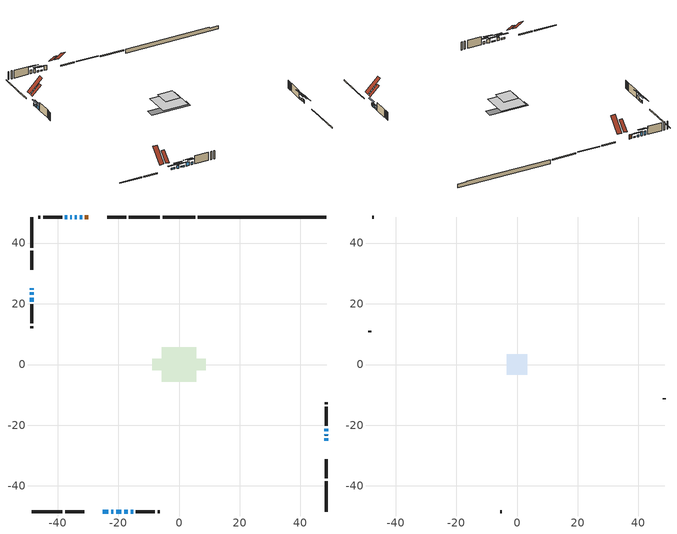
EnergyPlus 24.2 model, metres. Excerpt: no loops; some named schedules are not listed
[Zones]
conditioned space
 floor adiabatic (Floor2 construction): -1.68,-1.68 -1.68,1.68 1.68,1.68 1.68,-1.68 z0.31
 floor adiabatic (AdiabaticFloorConstruction): -5.7,-5.7 -5.7,5.7 5.7,5.7 5.7,-5.7 z1.53
 floor foundation (Slab1 construction): -8.77,-1.83 -8.77,1.83 8.77,1.83 8.77,-1.83 z-1.52
 floor foundation (Slab2 construction): -1.68,-1.68 -1.68,1.68 1.68,1.68 1.68,-1.68 z-0.15
 wall outside (RimJoist1 construction): -6.32,48.57 -16.49,48.57 / -48.57,-48.57 -38.4,-48.57 / -48.57,48.57 -48.57,38.4 / 48.57,-48.57 48.57,-38.4 z0.31:0.61
 wall outside (RimJoist2 construction): -17.42,48.57 -23.62,48.57 / -37.47,-48.57 -31.27,-48.57 / -48.57,37.47 -48.57,31.27 / 48.57,-37.47 48.57,-31.27 z0.31:0.61
 wall outside (AdiabaticWallConstruction 1): -29.84,48.57 -30.97,48.57 z0.31:2.34
 wall outside (AdiabaticWallConstruction): -48.57,25.05 -48.57,24.67 / 48.57,-23.38 48.57,-22.92 z0.31:1.53; -25.05,-48.57 -23.29,-48.57 z0.31:1.05; 48.57,-25.05 48.57,-24.31 / -22.37,-48.57 -21.63,-48.57 z0.31:1.66; -48.57,23.75 -48.57,22.91 / -15.9,-48.57 -15.11,-48.57 z0.31:1.45; -31.89,48.57 -32.74,48.57 / -20.7,-48.57 -19.02,-48.57 z0.31:0.82; 48.57,-22 48.57,-21.15 / -33.66,48.57 -34.38,48.57 z0.31:1.02; -48.57,21.98 -48.57,20.71 / -18.1,-48.57 -16.82,-48.57 z0.31:2.01; -35.3,48.57 -35.81,48.57 / -36.74,48.57 -37.56,48.57 z0.31:2.06
 wall outside (Wall1 construction): -38.48,48.57 -44.73,48.57 / -14.18,-48.57 -7.94,-48.57 / -48.57,19.78 -48.57,13.54 / 48.57,-20.23 48.57,-13.98 z0.31:3.97
 wall outside (Wall2 construction): -45.66,48.57 -46.28,48.57 / -7.01,-48.57 -6.38,-48.57 / -48.57,12.61 -48.57,11.98 / 48.57,-13.05 48.57,-12.43 z0.31:3.97
 wall foundation (FoundationWall1 construction): 6.21,48.57,-1.52 6.21,48.57,0.31 44.34,48.57,0.31 44.34,48.57,0.01 48.57,48.57,0.01 48.57,48.57,-1.52
 wall foundation (FoundationWall2 construction): 5.28,48.57 -5.39,48.57 z-0.15:0.31
 window (WindowConstruction 11): -48.57,25.05 -48.57,24.67 z0.31:1.53
 window (WindowConstruction 7): -25.05,-48.57 -23.3,-48.57 z0.31:1.05
 window (WindowConstruction 8): 48.57,-25.05 48.57,-24.31 z0.31:1.66
 window (WindowConstruction 9): -48.57,23.75 -48.57,22.91 z0.31:1.45
 window (WindowConstruction 10): -22.37,-48.57 -21.63,-48.57 z0.31:1.66
 window (WindowConstruction 13): -31.9,48.57 -32.73,48.57 z0.31:0.82
 window (WindowConstruction 14): -20.7,-48.57 -19.02,-48.57 z0.31:0.82
 window (WindowConstruction 12): 48.57,-23.38 48.57,-22.92 z0.31:1.53
 window (WindowConstruction): 48.57,-21.99 48.57,-21.16 z0.31:1.02
 window (WindowConstruction 1): -48.57,21.98 -48.57,20.71 z0.31:2.01
 window (WindowConstruction 2): -33.66,48.57 -34.37,48.57 z0.31:1.02
 window (WindowConstruction 3): -35.3,48.57 -35.81,48.57 z0.31:2.06
 window (WindowConstruction 4): -36.74,48.57 -37.55,48.57 z0.31:2.06
 window (WindowConstruction 5): -18.1,-48.57 -16.82,-48.57 z0.31:2.01
 window (WindowConstruction 6): -15.89,-48.57 -15.11,-48.57 z0.31:1.45
 door (Door): -29.85,48.57 -30.97,48.57 z0.31:2.34
 ceiling adiabatic (AdiabaticFloorConstruction): 5.7,-5.7 5.7,5.7 -5.7,5.7 -5.7,-5.7 z1.53
 roof outside (Roof2 construction): -28.92,48.57,3.97 -28.92,44.6,7.94 -27.51,44.6,7.94 -27.51,48.57,3.97; -25.98,-48.57,3.97 -25.98,-44.6,7.94 -27.38,-44.6,7.94 -27.38,-48.57,3.97; -48.57,25.98,3.97 -44.6,25.98,7.94 -44.6,27.38,7.94 -48.57,27.38,3.97; 48.57,-25.98,3.97 44.6,-25.98,7.94 44.6,-27.38,7.94 48.57,-27.38,3.97
attic - vented
 floor to conditioned space (Floor1 construction Reversed): -3.42,-3.42 -3.42,3.42 3.42,3.42 3.42,-3.42 z3.97
 wall outside (Wall3 construction): -47.21,48.57 -47.65,48.57 / -5.45,-48.57 -5.02,-48.57 / -48.57,11.05 -48.57,10.62 / 48.57,-11.5 48.57,-11.06 z0.31:3.97
 roof outside (Roof1 construction): -26.58,48.57,3.97 -26.58,42.83,9.72 -24.55,42.83,9.72 -24.55,48.57,3.97; -28.31,-48.57,3.97 -28.31,-42.83,9.72 -30.34,-42.83,9.72 -30.34,-48.57,3.97; -48.57,28.31,3.97 -42.83,28.31,9.72 -42.83,30.34,9.72 -48.57,30.34,3.97; 48.57,-28.31,3.97 42.83,-28.31,9.72 42.83,-30.34,9.72 48.57,-30.34,3.97
shading: -21.88,-48.57 -26.47,-48.57 -26.47,-48.99 -21.88,-48.99 z2.47; 48.57,-22.89 48.57,-26.47 48.99,-26.47 48.99,-22.89 z3.08; -48.57,21.49 -48.57,25.17 -48.99,25.17 -48.99,21.49 z2.87; -20.21,-48.57 -23.79,-48.57 -23.79,-48.99 -20.21,-48.99 z3.08; -34.15,48.57 -30.48,48.57 -30.48,48.99 -34.15,48.99 z2.24; -17.6,-48.57 -22.12,-48.57 -22.12,-48.99 -17.6,-48.99 z2.24; 48.57,-19.74 48.57,-23.41 48.99,-23.41 48.99,-19.74 z2.44; -48.57,19.29 -48.57,23.4 -48.99,23.4 -48.99,19.29 z3.43; -35.79,48.57 -32.24,48.57 -32.24,48.99 -35.79,48.99 z2.44; -37.23,48.57 -33.88,48.57 -33.88,48.99 -37.23,48.99 z3.48; -38.97,48.57 -35.32,48.57 -35.32,48.99 -38.97,48.99 z3.48; -15.4,-48.57 -19.52,-48.57 -19.52,-48.99 -15.4,-48.99 z3.43; -13.69,-48.57 -17.32,-48.57 -17.32,-48.99 -13.69,-48.99 z2.87
[Building]
Building 1: Terrain=Suburbs
[Site:Location]
London AP_ON: Latitude {deg}=43.03; Longitude {deg}=-81.15; Time Zone {hr}=-5; Elevation {m}=278; Keep Site Location Information=Yes
[Site:GroundTemperature:Shallow]
3.98693, 1.93205, 1.76749, 2.74264, 6.6573, 10.5537, 13.9317, 16.0716, 16.2534, 14.513, 11.2211, 7.44421
[Site:WaterMainsTemperature]
Calculation Method=Schedule; Temperature Schedule=mains temperature schedule
[Material] Roughness=Rough; Thermal Absorptance=0.9
Name | Thickness {m} | Conductivity {W/m-K} | Density {kg/m3} | Specific Heat {J/kg-K} | Solar Absorptance | Visible Absorptance
asphalt or fiberglass shingles | 0.00635 | 0.162714 | 1121.4 | 1465.45 | 0.4 | 0.4
ceiling loosefill ins | 0.0846667 | 0.0480833 | 16.02 | 1046.75 | 0.7 | 0.7
ceiling stud and cavity | 0.1397 | 0.10943 | 65.682 | 1177.47 | 0.7 | 0.7
concrete 4.0 in. | 0.1016 | 1.803125 | 2242.8 | 837.4 | 0.7 | 0.7
concrete 8.0 in. | 0.2032 | 1.803125 | 2242.8 | 837.4 | 0.7 | 0.7
door material | 0.04445 | 0.053851 | 512.64 | 1214.23 | 0.7 | 0.7
exterior vertical ins | 0.00134125 | 0.029427 | 32.04 | 1214.23 | 0.7 | 0.7
floor covering | 0.0127 | 9.015625 | 54.468 | 1339.84 | 0.6 | 0.6
floor covering 1 | 0.0127 | 0.0433444 | 54.468 | 1339.84 | 0.6 | 0.6
floor rigid ins; wall rigid ins | 0.512978 | 0.029427 | 32.04 | 1214.23 | 0.7 | 0.7
floor stud and cavity | 0.0889 | 0.62952 | 50.32683 | 1063.81 | 0.7 | 0.7
floor stud and cavity 1 | 0.1397 | 1.75129 | 37.0049 | 1207.88 | 0.7 | 0.7
furniture material conditioned space 1 | 0.1524 | 0.115458 | 640.8 | 1214.23 | 0.6 | 0.6
gypsum board | 0.0127 | 0.160291 | 801 | 837.4 | 0.6 | 0.6
osb sheathing 0.5 in. | 0.0127 | 0.115458 | 512.64 | 1214.23 | 0.7 | 0.7
osb sheathing 0.75 in. | 0.01905 | 0.115458 | 512.64 | 1214.23 | 0.7 | 0.7
osb sheathing 2.0 in. | 0.0508 | 0.115458 | 512.64 | 1214.23 | 0.7 | 0.7
rim joist stud and cavity | 0.0508 | 0.194335 | 50.32683 | 1063.81 | 0.6 | 0.6
rim joist stud and cavity 1 | 0.0508 | 0.113771 | 125.044 | 1163.47 | 0.6 | 0.6
roof rigid ins | 0.051816 | 0.029427 | 32.04 | 1214.23 | 0.7 | 0.7
roof stud and cavity | 0.2032 | 2.71935 | 78.34581 | 1123.46 | 0.7 | 0.7
wall stud and cavity | 0.1397 | 1.417 | 139.0536 | 1170.24 | 0.7 | 0.7
wall stud and cavity 1 | 0.1397 | 1.25953 | 139.0536 | 1170.24 | 0.7 | 0.7
wall stud and cavity 2 | 0.0889 | 6.1454 | 50.32683 | 1063.81 | 0.6 | 0.6
wall stud and cavity 3 | 0.0889 | 0.380278 | 52.3479 | 1209.89 | 0.7 | 0.7
wall stud and cavity 4 | 0.0889 | 0.391764 | 83.0341 | 1211.67 | 0.7 | 0.7
wood siding | 0.0254 | 0.102417 | 544.68 | 1172.36 | 0.4 | 0.4
wood siding 1 | 0.00254 | 0.102417 | 544.68 | 1172.36 | 0.4 | 0.4
wood siding 2; wood siding 3; wood siding 4 | 0.0254 | 0.102417 | 544.68 | 1172.36 | 0.7 | 0.7
[WindowMaterial:SimpleGlazingSystem]
Name | U-Factor {W/m2-K} | Solar Heat Gain Coefficient
WindowMaterial | 2.98776 | 0.52
WindowMaterial 1 | 2.95483 | 0.6
WindowMaterial 10 | 2.97868 | 0.61
WindowMaterial 11 | 4.73943 | 0.53
WindowMaterial 2 | 3.06101 | 0.44
WindowMaterial 3 | 3.01842 | 0.5
WindowMaterial 4 | 2.97698 | 0.56
WindowMaterial 5 | 3.00934 | 0.52
WindowMaterial 6 | 2.983789 | 0.55
WindowMaterial 7 | 3.00026 | 0.53
WindowMaterial 8 | 3.00537 | 0.53
WindowMaterial 9 | 2.99117 | 0.59
[Construction]
AdiabaticFloorConstruction: floor stud and cavity 1, floor rigid ins, osb sheathing 0.75 in., floor covering 1
AdiabaticWallConstruction: wood siding 3, wall rigid ins, wall stud and cavity 3, gypsum board
AdiabaticWallConstruction 1: wood siding 4, wall rigid ins, wall stud and cavity 3, gypsum board
Door: door material
Floor1 construction Reversed: gypsum board, ceiling stud and cavity, ceiling loosefill ins
Floor2 construction: floor stud and cavity, floor covering
FoundationWall1 construction; FoundationWall2 construction: concrete 8.0 in.
furniture construction conditioned space 1: furniture material conditioned space 1
PartitionWallConstruction: gypsum board, wall stud and cavity 4, gypsum board
RimJoist1 construction: wood siding 2, rim joist stud and cavity
RimJoist2 construction: wood siding 2, osb sheathing 2.0 in., rim joist stud and cavity 1
Roof1 construction: asphalt or fiberglass shingles
Roof2 construction: asphalt or fiberglass shingles, roof rigid ins, osb sheathing 0.75 in., roof stud and cavity, gypsum board
Slab1 construction; Slab2 construction: concrete 4.0 in.
Wall1 construction: wood siding, osb sheathing 0.5 in., wall stud and cavity, gypsum board
Wall2 construction: wood siding, osb sheathing 0.5 in., wall stud and cavity 1, gypsum board
Wall3 construction: wood siding 1, wall stud and cavity 2
WindowConstruction: WindowMaterial
WindowConstruction 1; WindowConstruction 5: WindowMaterial 1
WindowConstruction 10; WindowConstruction 8: WindowMaterial 7
WindowConstruction 11: WindowMaterial 9
WindowConstruction 12: WindowMaterial 10
WindowConstruction 13; WindowConstruction 14: WindowMaterial 11
WindowConstruction 2: WindowMaterial 2
WindowConstruction 3: WindowMaterial 3
WindowConstruction 4: WindowMaterial 4
WindowConstruction 6: WindowMaterial 5
WindowConstruction 7: WindowMaterial 6
WindowConstruction 9: WindowMaterial 8
[Zone] Multiplier=1; Part of Total Floor Area=Yes
Name | Volume {m3}
attic - vented | 37.6468
conditioned space | 450.8
[Space]
Name | Zone | Volume {m3}
attic - vented 1 | attic - vented | 37.6468
conditioned space 1 | conditioned space | 450.8
[ZoneInfiltration:EffectiveLeakageArea]
infil attic - vented 1: Zone or Space=attic - vented 1; Schedule=Always On Discrete; Effective Air Leakage Area {cm2}=2039.13; Stack Coefficient=0.000654071; Wind Coefficient=1.72795e-05
[ZoneMixing]
whole house fan mix: Zone or Space=attic - vented; Schedule=Always On Continuous; Design Flow Rate Calculation Method=Flow/Zone; Design Flow Rate {m3/s}=0; Source Zone or Space=conditioned space
[SurfaceProperty:ExposedFoundationPerimeter] Exposed Perimeter Calculation Method=TotalExposedPerimeter
Name | Total Exposed Perimeter {m}
Slab1 | 42.367
Slab2 | 10.668
[InternalMass] Zone or ZoneList=conditioned space; Space or SpaceList=conditioned space 1
Name | Construction | Surface Area {m2}
furniture mass conditioned space 1 | furniture construction conditioned space 1 | 86.6279
partition wall mass | PartitionWallConstruction | 205.24
[Lights]
interior lighting: Zone or ZoneList or Space or SpaceList=conditioned space 1; Schedule=interior lighting schedule; Design Level Calculation Method=LightingLevel; Lighting Level {W}=343.2; Return Air Fraction=0; Fraction Radiant=0.6; Fraction Visible=0.2; Fraction Replaceable=1
[People]
occupants: Zone or ZoneList or Space or SpaceList=conditioned space 1; Number of People Schedule=occupants schedule; Number of People Calculation Method=People; Number of People=3; Fraction Radiant=0.314171; Sensible Heat Fraction=0.56303; Activity Level Schedule=occupants activity schedule; Carbon Dioxide Generation Rate {m3/s-W}=0; Enable ASHRAE 55 Comfort Warnings=No; Mean Radiant Temperature Calculation Type=EnclosureAveraged
[ElectricEquipment] Zone or ZoneList or Space or SpaceList=conditioned space 1; Design Level Calculation Method=EquipmentLevel
Name | Schedule | Design Level {W} | Fraction Latent | Fraction Radiant | Fraction Lost
clothes dryer | clothes dryer schedule | 140.772 | 0.015 | 0.081 | 0.85
clothes washer | clothes washer schedule | 32.1985 | 0.03 | 0.162 | 0.7
cooking range | cooking range schedule | 215.147 | 0.08 | 0.432 | 0.2
dishwasher | dishwasher schedule | 66.8632 | 0.3 | 0.18 | 0.4
fridge | fridge schedule | 72.9452 | 0 | 0.6 | 0
mech vent bath fan 0 | mech vent bath fan 0 schedule | 50.2 | 0 | 0 | 1
mech vent bath fan 1 | mech vent bath fan 1 schedule | 50.2 | 0 | 0 | 1
mech vent house fan | mech vent house fan schedule | 0 | 0 | 0 | 1
mech vent house fan cfis | mech vent house fan cfis schedule | 0 | 0 | 0 | 0
mech vent range fan 0 | mech vent range fan 0 schedule | 57 | 0 | 0 | 1
misc plug loads | misc plug loads schedule | 494.7 | 0.045 | 0.513 | 0.1
whole house fan | Always On Discrete | 0 | 0 | 0 | 1
[OtherEquipment] Zone or ZoneList or Space or SpaceList=conditioned space 1; Design Level Calculation Method=EquipmentLevel
Name | Fuel Type | Schedule | Design Level {W} | Fraction Latent | Fraction Radiant | Fraction Lost
clothes dryer 1 | Electricity | clothes dryer schedule | 0 | 0.015 | 0.081 | 0.85
cooking range 1 | Electricity | cooking range schedule | 0 | 0.08 | 0.432 | 0.2
general water use latent | None | general water use schedule | 62.594 | 1 | 0 | 0
general water use sensible | None | general water use schedule | -61.6891 | 0 | 0.6 | 0
mech vent house fan latent load | None | Always On Discrete | 0 | 1 | 0 | 0
mech vent house fan sensible load | None | Always On Discrete | 0 | 0 | 0 | 0
water heater energy adjustment1 | NaturalGas | Always On Discrete | 0.01 | 0 | 0 | 1
[ZoneInfiltration:DesignFlowRate] Zone or ZoneList or Space or SpaceList=conditioned space 1; Schedule=Always On Discrete; Design Flow Rate Calculation Method=Flow/Zone; Design Flow Rate {m3/s}=0
infil flow; natural vent flow; whole house fan flow
[Foundation:Kiva] Initial Indoor Air Temperature {C}=18; Wall Depth Below Slab {m}=0.2032
Name | Wall Height Above Grade {m} | Custom Block Material Name 1 | Custom Block Depth 1 {m} | Custom Block X Position 1 {m} | Custom Block Z Position 1 {m}
Foundation Kiva 1 | 0.309982 | exterior vertical ins | 1.82999 | 0.2032 | 0
Foundation Kiva 2 | 0.310012
[Foundation:Kiva:Settings]
Soil Conductivity {W/m-K}=0.849921; Soil Density {kg/m3}=1842.3; Soil Specific Heat {J/kg-K}=418.7; Ground Solar Absorptivity=0.9; Ground Thermal Absorptivity=0.9; Ground Surface Roughness {m}=0.03; Far-Field Width {m}=40; Deep-Ground Boundary Condition=ZeroFlux; Deep-Ground Depth {m}=40; Minimum Cell Dimension {m}=0.2; Maximum Cell Growth Coefficient=3; Simulation Timestep=Timestep
[Exterior:Lights]
exterior lighting: Schedule=exterior lighting schedule; Design Level {W}=75.6
[Schedule:Constant]
Name | Hourly Value
Always On Continuous; mech vent house fan schedule; mech vent house fan cfis schedule; Always On Discrete | 1
occupants activity schedule | 117.228
fridge schedule | 0
[Schedule:Week:Daily]
interior lighting schedule Week Rule - Jan1-Jan27: interior lighting schedule day, interior lighting schedule day, interior lighting schedule day, interior lighting schedule day, interior lighting schedule day, interior lighting schedule day, interior lighting schedule day, interior lighting schedule default day, interior lighting schedule default day, interior lighting schedule default day, interior lighting schedule default day, interior lighting schedule default day
interior lighting schedule Week Rule - Jan28-Feb3: interior lighting schedule day, interior lighting schedule day, interior lighting schedule day, interior lighting schedule day, interior lighting schedule day 1, interior lighting schedule day 1, interior lighting schedule day 1, interior lighting schedule default day, interior lighting schedule default day, interior lighting schedule default day, interior lighting schedule default day, interior lighting schedule default day
interior lighting schedule Week Rule - Feb4-Feb24: interior lighting schedule day 1, interior lighting schedule day 1, interior lighting schedule day 1, interior lighting schedule day 1, interior lighting schedule day 1, interior lighting schedule day 1, interior lighting schedule day 1, interior lighting schedule default day, interior lighting schedule default day, interior lighting schedule default day, interior lighting schedule default day, interior lighting schedule default day
interior lighting schedule Week Rule - Feb25-Mar3: interior lighting schedule day 1, interior lighting schedule day 1, interior lighting schedule day 1, interior lighting schedule day 1, interior lighting schedule day 2, interior lighting schedule day 2, interior lighting schedule day 2, interior lighting schedule default day, interior lighting schedule default day, interior lighting schedule default day, interior lighting schedule default day, interior lighting schedule default day
interior lighting schedule Week Rule - Mar4-Mar31: interior lighting schedule day 2, interior lighting schedule day 2, interior lighting schedule day 2, interior lighting schedule day 2, interior lighting schedule day 2, interior lighting schedule day 2, interior lighting schedule day 2, interior lighting schedule default day, interior lighting schedule default day, interior lighting schedule default day, interior lighting schedule default day, interior lighting schedule default day
interior lighting schedule Week Rule - Apr1-Apr28: interior lighting schedule day 3, interior lighting schedule day 3, interior lighting schedule day 3, interior lighting schedule day 3, interior lighting schedule day 3, interior lighting schedule day 3, interior lighting schedule day 3, interior lighting schedule default day, interior lighting schedule default day, interior lighting schedule default day, interior lighting schedule default day, interior lighting schedule default day
interior lighting schedule Week Rule - Apr29-May5: interior lighting schedule day 3, interior lighting schedule day 3, interior lighting schedule day 4, interior lighting schedule day 4, interior lighting schedule day 4, interior lighting schedule day 4, interior lighting schedule day 4, interior lighting schedule default day, interior lighting schedule default day, interior lighting schedule default day, interior lighting schedule default day, interior lighting schedule default day
interior lighting schedule Week Rule - May6-May26: interior lighting schedule day 4, interior lighting schedule day 4, interior lighting schedule day 4, interior lighting schedule day 4, interior lighting schedule day 4, interior lighting schedule day 4, interior lighting schedule day 4, interior lighting schedule default day, interior lighting schedule default day, interior lighting schedule default day, interior lighting schedule default day, interior lighting schedule default day
interior lighting schedule Week Rule - May27-Jun2: interior lighting schedule day 4, interior lighting schedule day 4, interior lighting schedule day 4, interior lighting schedule day 4, interior lighting schedule day 4, interior lighting schedule day 5, interior lighting schedule day 5, interior lighting schedule default day, interior lighting schedule default day, interior lighting schedule default day, interior lighting schedule default day, interior lighting schedule default day
interior lighting schedule Week Rule - Jun3-Jun30: interior lighting schedule day 5, interior lighting schedule day 5, interior lighting schedule day 5, interior lighting schedule day 5, interior lighting schedule day 5, interior lighting schedule day 5, interior lighting schedule day 5, interior lighting schedule default day, interior lighting schedule default day, interior lighting schedule default day, interior lighting schedule default day, interior lighting schedule default day
interior lighting schedule Week Rule - Jul1-Jul28: interior lighting schedule day 6, interior lighting schedule day 6, interior lighting schedule day 6, interior lighting schedule day 6, interior lighting schedule day 6, interior lighting schedule day 6, interior lighting schedule day 6, interior lighting schedule default day, interior lighting schedule default day, interior lighting schedule default day, interior lighting schedule default day, interior lighting schedule default day
interior lighting schedule Week Rule - Jul29-Aug4: interior lighting schedule day 6, interior lighting schedule day 6, interior lighting schedule day 6, interior lighting schedule day 7, interior lighting schedule day 7, interior lighting schedule day 7, interior lighting schedule day 7, interior lighting schedule default day, interior lighting schedule default day, interior lighting schedule default day, interior lighting schedule default day, interior lighting schedule default day
interior lighting schedule Week Rule - Aug5-Aug25: interior lighting schedule day 7, interior lighting schedule day 7, interior lighting schedule day 7, interior lighting schedule day 7, interior lighting schedule day 7, interior lighting schedule day 7, interior lighting schedule day 7, interior lighting schedule default day, interior lighting schedule default day, interior lighting schedule default day, interior lighting schedule default day, interior lighting schedule default day
interior lighting schedule Week Rule - Aug26-Sep1: interior lighting schedule day 7, interior lighting schedule day 7, interior lighting schedule day 7, interior lighting schedule day 7, interior lighting schedule day 7, interior lighting schedule day 7, interior lighting schedule day 8, interior lighting schedule default day, interior lighting schedule default day, interior lighting schedule default day, interior lighting schedule default day, interior lighting schedule default day
interior lighting schedule Week Rule - Sep2-Sep29: interior lighting schedule day 8, interior lighting schedule day 8, interior lighting schedule day 8, interior lighting schedule day 8, interior lighting schedule day 8, interior lighting schedule day 8, interior lighting schedule day 8, interior lighting schedule default day, interior lighting schedule default day, interior lighting schedule default day, interior lighting schedule default day, interior lighting schedule default day
interior lighting schedule Week Rule - Sep30-Oct6: interior lighting schedule day 8, interior lighting schedule day 9, interior lighting schedule day 9, interior lighting schedule day 9, interior lighting schedule day 9, interior lighting schedule day 9, interior lighting schedule day 9, interior lighting schedule default day, interior lighting schedule default day, interior lighting schedule default day, interior lighting schedule default day, interior lighting schedule default day
interior lighting schedule Week Rule - Oct7-Oct27: interior lighting schedule day 9, interior lighting schedule day 9, interior lighting schedule day 9, interior lighting schedule day 9, interior lighting schedule day 9, interior lighting schedule day 9, interior lighting schedule day 9, interior lighting schedule default day, interior lighting schedule default day, interior lighting schedule default day, interior lighting schedule default day, interior lighting schedule default day
interior lighting schedule Week Rule - Oct28-Nov3: interior lighting schedule day 9, interior lighting schedule day 9, interior lighting schedule day 9, interior lighting schedule day 9, interior lighting schedule day 10, interior lighting schedule day 10, interior lighting schedule day 10, interior lighting schedule default day, interior lighting schedule default day, interior lighting schedule default day, interior lighting schedule default day, interior lighting schedule default day
interior lighting schedule Week Rule - Nov4-Nov24: interior lighting schedule day 10, interior lighting schedule day 10, interior lighting schedule day 10, interior lighting schedule day 10, interior lighting schedule day 10, interior lighting schedule day 10, interior lighting schedule day 10, interior lighting schedule default day, interior lighting schedule default day, interior lighting schedule default day, interior lighting schedule default day, interior lighting schedule default day
interior lighting schedule Week Rule - Nov25-Dec1: interior lighting schedule day 10, interior lighting schedule day 10, interior lighting schedule day 10, interior lighting schedule day 10, interior lighting schedule day 10, interior lighting schedule day 10, interior lighting schedule day 11, interior lighting schedule default day, interior lighting schedule default day, interior lighting schedule default day, interior lighting schedule default day, interior lighting schedule default day
interior lighting schedule Week Rule - Dec2-Dec31: interior lighting schedule day 11, interior lighting schedule day 11, interior lighting schedule day 11, interior lighting schedule day 11, interior lighting schedule day 11, interior lighting schedule day 11, interior lighting schedule day 11, interior lighting schedule default day, interior lighting schedule default day, interior lighting schedule default day, interior lighting schedule default day, interior lighting schedule default day
occupants schedule Week Rule - Jan1-Dec31: occupants schedule day, occupants schedule day, occupants schedule day, occupants schedule day, occupants schedule day, occupants schedule day, occupants schedule day, occupants schedule default day, occupants schedule default day, occupants schedule default day, occupants schedule default day, occupants schedule default day
clothes dryer schedule Week Rule - Jan1-Dec31: clothes dryer schedule day, clothes dryer schedule day, clothes dryer schedule day, clothes dryer schedule day, clothes dryer schedule day, clothes dryer schedule day, clothes dryer schedule day, clothes dryer schedule default day, clothes dryer schedule default day, clothes dryer schedule default day, clothes dryer schedule default day, clothes dryer schedule default day
clothes washer schedule Week Rule - Jan1-Dec31: clothes washer schedule day, clothes washer schedule day, clothes washer schedule day, clothes washer schedule day, clothes washer schedule day, clothes washer schedule day, clothes washer schedule day, clothes washer schedule default day, clothes washer schedule default day, clothes washer schedule default day, clothes washer schedule default day, clothes washer schedule default day
cooking range schedule Week Rule - Jan1-Dec31: cooking range schedule day, cooking range schedule day, cooking range schedule day, cooking range schedule day, cooking range schedule day, cooking range schedule day, cooking range schedule day, cooking range schedule default day, cooking range schedule default day, cooking range schedule default day, cooking range schedule default day, cooking range schedule default day
dishwasher schedule Week Rule - Jan1-Dec31: dishwasher schedule day, dishwasher schedule day, dishwasher schedule day, dishwasher schedule day, dishwasher schedule day, dishwasher schedule day, dishwasher schedule day, dishwasher schedule default day, dishwasher schedule default day, dishwasher schedule default day, dishwasher schedule default day, dishwasher schedule default day
mech vent bath fan 0 schedule Week Rule - Jan1-Dec31: mech vent bath fan 0 schedule day, mech vent bath fan 0 schedule day, mech vent bath fan 0 schedule day, mech vent bath fan 0 schedule day, mech vent bath fan 0 schedule day, mech vent bath fan 0 schedule day, mech vent bath fan 0 schedule day, mech vent bath fan 0 schedule default day, mech vent bath fan 0 schedule default day, mech vent bath fan 0 schedule default day, mech vent bath fan 0 schedule default day, mech vent bath fan 0 schedule default day
mech vent bath fan 1 schedule Week Rule - Jan1-Dec31: mech vent bath fan 1 schedule day, mech vent bath fan 1 schedule day, mech vent bath fan 1 schedule day, mech vent bath fan 1 schedule day, mech vent bath fan 1 schedule day, mech vent bath fan 1 schedule day, mech vent bath fan 1 schedule day, mech vent bath fan 1 schedule default day, mech vent bath fan 1 schedule default day, mech vent bath fan 1 schedule default day, mech vent bath fan 1 schedule default day, mech vent bath fan 1 schedule default day
mech vent range fan 0 schedule Week Rule - Jan1-Dec31: mech vent range fan 0 schedule day, mech vent range fan 0 schedule day, mech vent range fan 0 schedule day, mech vent range fan 0 schedule day, mech vent range fan 0 schedule day, mech vent range fan 0 schedule day, mech vent range fan 0 schedule day, mech vent range fan 0 schedule default day, mech vent range fan 0 schedule default day, mech vent range fan 0 schedule default day, mech vent range fan 0 schedule default day, mech vent range fan 0 schedule default day
misc plug loads schedule Week Rule - Jan1-Dec31: misc plug loads schedule day, misc plug loads schedule day, misc plug loads schedule day, misc plug loads schedule day, misc plug loads schedule day, misc plug loads schedule day, misc plug loads schedule day, misc plug loads schedule default day, misc plug loads schedule default day, misc plug loads schedule default day, misc plug loads schedule default day, misc plug loads schedule default day
general water use schedule Week Rule - Jan1-Dec31: general water use schedule day, general water use schedule day, general water use schedule day, general water use schedule day, general water use schedule day, general water use schedule day, general water use schedule day, general water use schedule default day, general water use schedule default day, general water use schedule default day, general water use schedule default day, general water use schedule default day
exterior lighting schedule Week Rule - Jan1-Jan27: exterior lighting schedule day, exterior lighting schedule day, exterior lighting schedule day, exterior lighting schedule day, exterior lighting schedule day, exterior lighting schedule day, exterior lighting schedule day, exterior lighting schedule default day, exterior lighting schedule default day, exterior lighting schedule default day, exterior lighting schedule default day, exterior lighting schedule default day
exterior lighting schedule Week Rule - Jan28-Feb3: exterior lighting schedule day, exterior lighting schedule day, exterior lighting schedule day, exterior lighting schedule day, exterior lighting schedule day 1, exterior lighting schedule day 1, exterior lighting schedule day 1, exterior lighting schedule default day, exterior lighting schedule default day, exterior lighting schedule default day, exterior lighting schedule default day, exterior lighting schedule default day
exterior lighting schedule Week Rule - Feb4-Feb24: exterior lighting schedule day 1, exterior lighting schedule day 1, exterior lighting schedule day 1, exterior lighting schedule day 1, exterior lighting schedule day 1, exterior lighting schedule day 1, exterior lighting schedule day 1, exterior lighting schedule default day, exterior lighting schedule default day, exterior lighting schedule default day, exterior lighting schedule default day, exterior lighting schedule default day
exterior lighting schedule Week Rule - Feb25-Mar3: exterior lighting schedule day 1, exterior lighting schedule day 1, exterior lighting schedule day 1, exterior lighting schedule day 1, exterior lighting schedule day 2, exterior lighting schedule day 2, exterior lighting schedule day 2, exterior lighting schedule default day, exterior lighting schedule default day, exterior lighting schedule default day, exterior lighting schedule default day, exterior lighting schedule default day
exterior lighting schedule Week Rule - Mar4-Mar31: exterior lighting schedule day 2, exterior lighting schedule day 2, exterior lighting schedule day 2, exterior lighting schedule day 2, exterior lighting schedule day 2, exterior lighting schedule day 2, exterior lighting schedule day 2, exterior lighting schedule default day, exterior lighting schedule default day, exterior lighting schedule default day, exterior lighting schedule default day, exterior lighting schedule default day
exterior lighting schedule Week Rule - Apr1-Apr28: exterior lighting schedule day 3, exterior lighting schedule day 3, exterior lighting schedule day 3, exterior lighting schedule day 3, exterior lighting schedule day 3, exterior lighting schedule day 3, exterior lighting schedule day 3, exterior lighting schedule default day, exterior lighting schedule default day, exterior lighting schedule default day, exterior lighting schedule default day, exterior lighting schedule default day
exterior lighting schedule Week Rule - Apr29-May5: exterior lighting schedule day 3, exterior lighting schedule day 3, exterior lighting schedule day 4, exterior lighting schedule day 4, exterior lighting schedule day 4, exterior lighting schedule day 4, exterior lighting schedule day 4, exterior lighting schedule default day, exterior lighting schedule default day, exterior lighting schedule default day, exterior lighting schedule default day, exterior lighting schedule default day
exterior lighting schedule Week Rule - May6-May26: exterior lighting schedule day 4, exterior lighting schedule day 4, exterior lighting schedule day 4, exterior lighting schedule day 4, exterior lighting schedule day 4, exterior lighting schedule day 4, exterior lighting schedule day 4, exterior lighting schedule default day, exterior lighting schedule default day, exterior lighting schedule default day, exterior lighting schedule default day, exterior lighting schedule default day
exterior lighting schedule Week Rule - May27-Jun2: exterior lighting schedule day 4, exterior lighting schedule day 4, exterior lighting schedule day 4, exterior lighting schedule day 4, exterior lighting schedule day 4, exterior lighting schedule day 5, exterior lighting schedule day 5, exterior lighting schedule default day, exterior lighting schedule default day, exterior lighting schedule default day, exterior lighting schedule default day, exterior lighting schedule default day
exterior lighting schedule Week Rule - Jun3-Jun30: exterior lighting schedule day 5, exterior lighting schedule day 5, exterior lighting schedule day 5, exterior lighting schedule day 5, exterior lighting schedule day 5, exterior lighting schedule day 5, exterior lighting schedule day 5, exterior lighting schedule default day, exterior lighting schedule default day, exterior lighting schedule default day, exterior lighting schedule default day, exterior lighting schedule default day
[Schedule:Year]
interior lighting schedule: interior lighting schedule Week Rule - Jan1-Jan27, 1, 1, 1, 27, interior lighting schedule Week Rule - Jan28-Feb3, 1, 28, 2, 3, interior lighting schedule Week Rule - Feb4-Feb24, 2, 4, 2, 24, interior lighting schedule Week Rule - Feb25-Mar3, 2, 25, 3, 3, interior lighting schedule Week Rule - Mar4-Mar31, 3, 4, 3, 31, interior lighting schedule Week Rule - Apr1-Apr28, 4, 1, 4, 28, interior lighting schedule Week Rule - Apr29-May5, 4, 29, 5, 5, interior lighting schedule Week Rule - May6-May26, 5, 6, 5, 26, interior lighting schedule Week Rule - May27-Jun2, 5, 27, 6, 2, interior lighting schedule Week Rule - Jun3-Jun30, 6, 3, 6, 30, interior lighting schedule Week Rule - Jul1-Jul28, 7, 1, 7, 28, interior lighting schedule Week Rule - Jul29-Aug4, 7, 29, 8, 4, interior lighting schedule Week Rule - Aug5-Aug25, 8, 5, 8, 25, interior lighting schedule Week Rule - Aug26-Sep1, 8, 26, 9, 1, interior lighting schedule Week Rule - Sep2-Sep29, 9, 2, 9, 29, interior lighting schedule Week Rule - Sep30-Oct6, 9, 30, 10, 6, interior lighting schedule Week Rule - Oct7-Oct27, 10, 7, 10, 27, interior lighting schedule Week Rule - Oct28-Nov3, 10, 28, 11, 3, interior lighting schedule Week Rule - Nov4-Nov24, 11, 4, 11, 24, interior lighting schedule Week Rule - Nov25-Dec1, 11, 25, 12, 1, interior lighting schedule Week Rule - Dec2-Dec31, 12, 2, 12, 31
occupants schedule: occupants schedule Week Rule - Jan1-Dec31, 1, 1, 12, 31
clothes dryer schedule: clothes dryer schedule Week Rule - Jan1-Dec31, 1, 1, 12, 31
clothes washer schedule: clothes washer schedule Week Rule - Jan1-Dec31, 1, 1, 12, 31
cooking range schedule: cooking range schedule Week Rule - Jan1-Dec31, 1, 1, 12, 31
dishwasher schedule: dishwasher schedule Week Rule - Jan1-Dec31, 1, 1, 12, 31
mech vent bath fan 0 schedule: mech vent bath fan 0 schedule Week Rule - Jan1-Dec31, 1, 1, 12, 31
mech vent bath fan 1 schedule: mech vent bath fan 1 schedule Week Rule - Jan1-Dec31, 1, 1, 12, 31
mech vent range fan 0 schedule: mech vent range fan 0 schedule Week Rule - Jan1-Dec31, 1, 1, 12, 31
misc plug loads schedule: misc plug loads schedule Week Rule - Jan1-Dec31, 1, 1, 12, 31
general water use schedule: general water use schedule Week Rule - Jan1-Dec31, 1, 1, 12, 31
exterior lighting schedule: exterior lighting schedule Week Rule - Jan1-Jan27, 1, 1, 1, 27, exterior lighting schedule Week Rule - Jan28-Feb3, 1, 28, 2, 3, exterior lighting schedule Week Rule - Feb4-Feb24, 2, 4, 2, 24, exterior lighting schedule Week Rule - Feb25-Mar3, 2, 25, 3, 3, exterior lighting schedule Week Rule - Mar4-Mar31, 3, 4, 3, 31, exterior lighting schedule Week Rule - Apr1-Apr28, 4, 1, 4, 28, exterior lighting schedule Week Rule - Apr29-May5, 4, 29, 5, 5, exterior lighting schedule Week Rule - May6-May26, 5, 6, 5, 26, exterior lighting schedule Week Rule - May27-Jun2, 5, 27, 6, 2, exterior lighting schedule Week Rule - Jun3-Jun30, 6, 3, 6, 30, exterior lighting schedule Week Rule - Jul1-Jul28, 7, 1, 7, 28, exterior lighting schedule Week Rule - Jul29-Aug4, 7, 29, 8, 4, exterior lighting schedule Week Rule - Aug5-Aug25, 8, 5, 8, 25, exterior lighting schedule Week Rule - Aug26-Sep1, 8, 26, 9, 1, exterior lighting schedule Week Rule - Sep2-Sep29, 9, 2, 9, 29, exterior lighting schedule Week Rule - Sep30-Oct6, 9, 30, 10, 6, exterior lighting schedule Week Rule - Oct7-Oct27, 10, 7, 10, 27, exterior lighting schedule Week Rule - Oct28-Nov3, 10, 28, 11, 3, exterior lighting schedule Week Rule - Nov4-Nov24, 11, 4, 11, 24, exterior lighting schedule Week Rule - Nov25-Dec1, 11, 25, 12, 1, exterior lighting schedule Week Rule - Dec2-Dec31, 12, 2, 12, 31
[Schedule:Compact]
mains temperature schedule: Through: 01/01, For: AllDays, Until: 24:00, 7.96722, Through: 01/02, For: AllDays, Until: 24:00, 7.89722, Through: 01/03, For: AllDays, Until: 24:00, 7.82778, Through: 01/04, For: AllDays, Until: 24:00, 7.76, Through: 01/05, For: AllDays, Until: 24:00, 7.69333, Through: 01/06, For: AllDays, Until: 24:00, 7.62778, Through: 01/07, For: AllDays, Until: 24:00, 7.56389, Through: 01/08, For: AllDays, Until: 24:00, 7.50167, Through: 01/09, For: AllDays, Until: 24:00, 7.44056, Through: 01/10, For: AllDays, Until: 24:00, 7.38056, Through: 01/11, For: AllDays, Until: 24:00, 7.32222, Through: 01/12, For: AllDays, Until: 24:00, 7.26556, Through: 01/13, For: AllDays, Until: 24:00, 7.21, Through: 01/14, For: AllDays, Until: 24:00, 7.15556, Through: 01/15, For: AllDays, Until: 24:00, 7.10333, Through: 01/16, For: AllDays, Until: 24:00, 7.05222, Through: 01/17, For: AllDays, Until: 24:00, 7.00278, Through: 01/18, For: AllDays, Until: 24:00, 6.955, Through: 01/19, For: AllDays, Until: 24:00, 6.90833, Through: 01/20, For: AllDays, Until: 24:00, 6.86389, Through: 01/21, For: AllDays, Until: 24:00, 6.82056, Through: 01/22, For: AllDays, Until: 24:00, 6.77889, Through: 01/23, For: AllDays, Until: 24:00, 6.73889, Through: 01/24, For: AllDays, Until: 24:00, 6.7, Through: 01/25, For: AllDays, Until: 24:00, 6.66333, Through: 01/26, For: AllDays, Until: 24:00, 6.62833, Through: 01/27, For: AllDays, Until: 24:00, 6.59444, Through: 01/28, For: AllDays, Until: 24:00, 6.56278, Through: 01/29, For: AllDays, Until: 24:00, 6.53222, Through: 01/30, For: AllDays, Until: 24:00, 6.50389, Through: 01/31, For: AllDays, Until: 24:00, 6.47722, Through: 02/01, For: AllDays, Until: 24:00, 6.45167, Through: 02/02, For: AllDays, Until: 24:00, 6.42833, Through: 02/03, For: AllDays, Until: 24:00, 6.40667, Through: 02/04, For: AllDays, Until: 24:00, 6.38611, Through: 02/05, For: AllDays, Until: 24:00, 6.36778, Through: 02/06, For: AllDays, Until: 24:00, 6.35111, Through: 02/07, For: AllDays, Until: 24:00, 6.33611, Through: 02/08, For: AllDays, Until: 24:00, 6.32333, Through: 02/09, For: AllDays, Until: 24:00, 6.31167, Through: 02/10, For: AllDays, Until: 24:00, 6.30222, Through: 02/11, For: AllDays, Until: 24:00, 6.29389, Through: 02/12, For: AllDays, Until: 24:00, 6.28778, Through: 02/13, For: AllDays, Until: 24:00, 6.28333, Through: 02/14, For: AllDays, Until: 24:00, 6.28056, Through: 02/15, For: AllDays, Until: 24:00, 6.27944, Through: 02/16, For: AllDays, Until: 24:00, 6.28, Through: 02/17, For: AllDays, Until: 24:00, 6.28278, Through: 02/18, For: AllDays, Until: 24:00, 6.28722, Through: 02/19, For: AllDays, Until: 24:00, 6.29278, Through: 02/20, For: AllDays, Until: 24:00, 6.30056, Through: 02/21, For: AllDays, Until: 24:00, 6.31, Through: 02/22, For: AllDays, Until: 24:00, 6.32111, Through: 02/23, For: AllDays, Until: 24:00, 6.33444, Through: 02/24, For: AllDays, Until: 24:00, 6.34889, Through: 02/25, For: AllDays, Until: 24:00, 6.36556, Through: 02/26, For: AllDays, Until: 24:00, 6.38333, Through: 02/27, For: AllDays, Until: 24:00, 6.40333, Through: 02/28, For: AllDays, Until: 24:00, 6.425, Through: 03/01, For: AllDays, Until: 24:00, 6.44833, Through: 03/02, For: AllDays, Until: 24:00, 6.47278, Through: 03/03, For: AllDays, Until: 24:00, 6.49944, Through: 03/04, For: AllDays, Until: 24:00, 6.52778, Through: 03/05, For: AllDays, Until: 24:00, 6.55778, Through: 03/06, For: AllDays, Until: 24:00, 6.58944, Through: 03/07, For: AllDays, Until: 24:00, 6.62278, Through: 03/08, For: AllDays, Until: 24:00, 6.65778, Through: 03/09, For: AllDays, Until: 24:00, 6.69444, Through: 03/10, For: AllDays, Until: 24:00, 6.73278, Through: 03/11, For: AllDays, Until: 24:00, 6.77278, Through: 03/12, For: AllDays, Until: 24:00, 6.81389, Through: 03/13, For: AllDays, Until: 24:00, 6.85722, Through: 03/14, For: AllDays, Until: 24:00, 6.90167, Through: 03/15, For: AllDays, Until: 24:00, 6.94778, Through: 03/16, For: AllDays, Until: 24:00, 6.99556, Through: 03/17, For: AllDays, Until: 24:00, 7.045, Through: 03/18, For: AllDays, Until: 24:00, 7.09556, Through: 03/19, For: AllDays, Until: 24:00, 7.14778, Through: 03/20, For: AllDays, Until: 24:00, 7.20167, Through: 03/21, For: AllDays, Until: 24:00, 7.25667, Through: 03/22, For: AllDays, Until: 24:00, 7.31333, Through: 03/23, For: AllDays, Until: 24:00, 7.37167, Through: 03/24, For: AllDays, Until: 24:00, 7.43111, Through: 03/25, For: AllDays, Until: 24:00, 7.49222, Through: 03/26, For: AllDays, Until: 24:00, 7.55444, Through: 03/27, For: AllDays, Until: 24:00, 7.61833, Through: 03/28, For: AllDays, Until: 24:00, 7.68333, Through: 03/29, For: AllDays, Until: 24:00, 7.74944, Through: 03/30, For: AllDays, Until: 24:00, 7.81722, Through: 03/31, For: AllDays, Until: 24:00, 7.88667, Through: 04/01, For: AllDays, Until: 24:00, 7.95667, Through: 04/02, For: AllDays, Until: 24:00, 8.02833, Through: 04/03, For: AllDays, Until: 24:00, 8.10111, Through: 04/04, For: AllDays, Until: 24:00, 8.175, Through: 04/05, For: AllDays, Until: 24:00, 8.25, Through: 04/06, For: AllDays, Until: 24:00, 8.32667, Through: 04/07, For: AllDays, Until: 24:00, 8.40389, Through: 04/08, For: AllDays, Until: 24:00, 8.48278, Through: 04/09, For: AllDays, Until: 24:00, 8.56222, Through: 04/10, For: AllDays, Until: 24:00, 8.64278, Through: 04/11, For: AllDays, Until: 24:00, 8.725, Through: 04/12, For: AllDays, Until: 24:00, 8.80778, Through: 04/13, For: AllDays, Until: 24:00, 8.89167, Through: 04/14, For: AllDays, Until: 24:00, 8.97611, Through: 04/15, For: AllDays, Until: 24:00, 9.06167, Through: 04/16, For: AllDays, Until: 24:00, 9.14833, Through: 04/17, For: AllDays, Until: 24:00, 9.23611, Through: 04/18, For: AllDays, Until: 24:00, 9.32444, Through: 04/19, For: AllDays, Until: 24:00, 9.41389, Through: 04/20, For: AllDays, Until: 24:00, 9.50389, Through: 04/21, For: AllDays, Until: 24:00, 9.595, Through: 04/22, For: AllDays, Until: 24:00, 9.68667, Through: 04/23, For: AllDays, Until: 24:00, 9.77889, Through: 04/24, For: AllDays, Until: 24:00, 9.87222, Through: 04/25, For: AllDays, Until: 24:00, 9.96556, Through: 04/26, For: AllDays, Until: 24:00, 10.06, Through: 04/27, For: AllDays, Until: 24:00, 10.1556, Through: 04/28, For: AllDays, Until: 24:00, 10.2511, Through: 04/29, For: AllDays, Until: 24:00, 10.3472, Through: 04/30, For: AllDays, Until: 24:00, 10.4439, Through: 05/01, For: AllDays, Until: 24:00, 10.5411, Through: 05/02, For: AllDays, Until: 24:00, 10.6389, Through: 05/03, For: AllDays, Until: 24:00, 10.7372, Through: 05/04, For: AllDays, Until: 24:00, 10.8361, Through: 05/05, For: AllDays, Until: 24:00, 10.935, Through: 05/06, For: AllDays, Until: 24:00, 11.0344, Through: 05/07, For: AllDays, Until: 24:00, 11.1344, Through: 05/08, For: AllDays, Until: 24:00, 11.2344, Through: 05/09, For: AllDays, Until: 24:00, 11.335, Through: 05/10, For: AllDays, Until: 24:00, 11.4356, Through: 05/11, For: AllDays, Until: 24:00, 11.5361, Through: 05/12, For: AllDays, Until: 24:00, 11.6372, Through: 05/13, For: AllDays, Until: 24:00, 11.7383, Through: 05/14, For: AllDays, Until: 24:00, 11.84, Through: 05/15, For: AllDays, Until: 24:00, 11.9411, Through: 05/16, For: AllDays, Until: 24:00, 12.0428, Through: 05/17, For: AllDays, Until: 24:00, 12.1444, Through: 05/18, For: AllDays, Until: 24:00, 12.2456, Through: 05/19, For: AllDays, Until: 24:00, 12.3472, Through: 05/20, For: AllDays, Until: 24:00, 12.4489, Through: 05/21, For: AllDays, Until: 24:00, 12.55, Through: 05/22, For: AllDays, Until: 24:00, 12.6517, Through: 05/23, For: AllDays, Until: 24:00, 12.7528, Through: 05/24, For: AllDays, Until: 24:00, 12.8533, Through: 05/25, For: AllDays, Until: 24:00, 12.9544, Through: 05/26, For: AllDays, Until: 24:00, 13.055, Through: 05/27, For: AllDays, Until: 24:00, 13.155, Through: 05/28, For: AllDays, Until: 24:00, 13.255, Through: 05/29, For: AllDays, Until: 24:00, 13.355, Through: 05/30, For: AllDays, Until: 24:00, 13.4539, Through: 05/31, For: AllDays, Until: 24:00, 13.5533, Through: 06/01, For: AllDays, Until: 24:00, 13.6517, Through: 06/02, For: AllDays, Until: 24:00, 13.75, Through: 06/03, For: AllDays, Until: 24:00, 13.8472, Through: 06/04, For: AllDays, Until: 24:00, 13.9444, Through: 06/05, For: AllDays, Until: 24:00, 14.0411, Through: 06/06, For: AllDays, Until: 24:00, 14.1372, Through: 06/07, For: AllDays, Until: 24:00, 14.2328, Through: 06/08, For: AllDays, Until: 24:00, 14.3278, Through: 06/09, For: AllDays, Until: 24:00, 14.4217, Through: 06/10, For: AllDays, Until: 24:00, 14.5156, Through: 06/11, For: AllDays, Until: 24:00, 14.6083, Through: 06/12, For: AllDays, Until: 24:00, 14.7006, Through: 06/13, For: AllDays, Until: 24:00, 14.7922, Through: 06/14, For: AllDays, Until: 24:00, 14.8828, Through: 06/15, For: AllDays, Until: 24:00, 14.9728, Through: 06/16, For: AllDays, Until: 24:00, 15.0617, Through: 06/17, For: AllDays, Until: 24:00, 15.15, Through: 06/18, For: AllDays, Until: 24:00, 15.2372, Through: 06/19, For: AllDays, Until: 24:00, 15.3233, Through: 06/20, For: AllDays, Until: 24:00, 15.4089, Through: 06/21, For: AllDays, Until: 24:00, 15.4933, Through: 06/22, For: AllDays, Until: 24:00, 15.5772, Through: 06/23, For: AllDays, Until: 24:00, 15.6594, Through: 06/24, For: AllDays, Until: 24:00, 15.7411, Through: 06/25, For: AllDays, Until: 24:00, 15.8217, Through: 06/26, For: AllDays, Until: 24:00, 15.9006, Through: 06/27, For: AllDays, Until: 24:00, 15.9789, Through: 06/28, For: AllDays, Until: 24:00, 16.0561, Through: 06/29, For: AllDays, Until: 24:00, 16.1322, Through: 06/30, For: AllDays, Until: 24:00, 16.2072, Through: 07/01, For: AllDays, Until: 24:00, 16.2806, Through: 07/02, For: AllDays, Until: 24:00, 16.3528, Through: 07/03, For: AllDays, Until: 24:00, 16.4244, Through: 07/04, For: AllDays, Until: 24:00, 16.4939, Through: 07/05, For: AllDays, Until: 24:00, 16.5628, Through: 07/06, For: AllDays, Until: 24:00, 16.63, Through: 07/07, For: AllDays, Until: 24:00, 16.6961, Through: 07/08, For: AllDays, Until: 24:00, 16.7606, Through: 07/09, For: AllDays, Until: 24:00, 16.8239, Through: 07/10, For: AllDays, Until: 24:00, 16.8861, Through: 07/11, For: AllDays, Until: 24:00, 16.9467, Through: 07/12, For: AllDays, Until: 24:00, 17.0056, Through: 07/13, For: AllDays, Until: 24:00, 17.0633, Through: 07/14, For: AllDays, Until: 24:00, 17.12, Through: 07/15, For: AllDays, Until: 24:00, 17.1744, Through: 07/16, For: AllDays, Until: 24:00, 17.2278, Through: 07/17, For: AllDays, Until: 24:00, 17.28, Through: 07/18, For: AllDays, Until: 24:00, 17.33, Through: 07/19, For: AllDays, Until: 24:00, 17.3789, Through: 07/20, For: AllDays, Until: 24:00, 17.4261, Through: 07/21, For: AllDays, Until: 24:00, 17.4717, Through: 07/22, For: AllDays, Until: 24:00, 17.5161, Through: 07/23, For: AllDays, Until: 24:00, 17.5583, Through: 07/24, For: AllDays, Until: 24:00, 17.5994, Through: 07/25, For: AllDays, Until: 24:00, 17.6389, Through: 07/26, For: AllDays, Until: 24:00, 17.6767, Through: 07/27, For: AllDays, Until: 24:00, 17.7128, Through: 07/28, For: AllDays, Until: 24:00, 17.7472, Through: 07/29, For: AllDays, Until: 24:00, 17.78, Through: 07/30, For: AllDays, Until: 24:00, 17.8111, Through: 07/31, For: AllDays, Until: 24:00, 17.8406, Through: 08/01, For: AllDays, Until: 24:00, 17.8683, Through: 08/02, For: AllDays, Until: 24:00, 17.8944, Through: 08/03, For: AllDays, Until: 24:00, 17.9189, Through: 08/04, For: AllDays, Until: 24:00, 17.9417, Through: 08/05, For: AllDays, Until: 24:00, 17.9628, Through: 08/06, For: AllDays, Until: 24:00, 17.9822, Through: 08/07, For: AllDays, Until: 24:00, 18, Through: 08/08, For: AllDays, Until: 24:00, 18.0156, Through: 08/09, For: AllDays, Until: 24:00, 18.03, Through: 08/10, For: AllDays, Until: 24:00, 18.0422, Through: 08/11, For: AllDays, Until: 24:00, 18.0533, Through: 08/12, For: AllDays, Until: 24:00, 18.0622, Through: 08/13, For: AllDays, Until: 24:00, 18.0694, Through: 08/14, For: AllDays, Until: 24:00, 18.0744, Through: 08/15, For: AllDays, Until: 24:00, 18.0783, Through: 08/16, For: AllDays, Until: 24:00, 18.0806, Through: 08/17, For: AllDays, Until: 24:00, 18.0806, Through: 08/18, For: AllDays, Until: 24:00, 18.0789, Through: 08/19, For: AllDays, Until: 24:00, 18.0761, Through: 08/20, For: AllDays, Until: 24:00, 18.0711, Through: 08/21, For: AllDays, Until: 24:00, 18.0639, Through: 08/22, For: AllDays, Until: 24:00, 18.0556, Through: 08/23, For: AllDays, Until: 24:00, 18.0456, Through: 08/24, For: AllDays, Until: 24:00, 18.0333, Through: 08/25, For: AllDays, Until: 24:00, 18.0194, Through: 08/26, For: AllDays, Until: 24:00, 18.0044, Through: 08/27, For: AllDays, Until: 24:00, 17.9872, Through: 08/28, For: AllDays, Until: 24:00, 17.9683, Through: 08/29, For: AllDays, Until: 24:00, 17.9478, Through: 08/30, For: AllDays, Until: 24:00, 17.9256, Through: 08/31, For: AllDays, Until: 24:00, 17.9011, Through: 09/01, For: AllDays, Until: 24:00, 17.8756, Through: 09/02, For: AllDays, Until: 24:00, 17.8483, Through: 09/03, For: AllDays, Until: 24:00, 17.8189, Through: 09/04, For: AllDays, Until: 24:00, 17.7883, Through: 09/05, For: AllDays, Until: 24:00, 17.7561, Through: 09/06, For: AllDays, Until: 24:00, 17.7222, Through: 09/07, For: AllDays, Until: 24:00, 17.6861, Through: 09/08, For: AllDays, Until: 24:00, 17.6489, Through: 09/09, For: AllDays, Until: 24:00, 17.61, Through: 09/10, For: AllDays, Until: 24:00, 17.5694, Through: 09/11, For: AllDays, Until: 24:00, 17.5272, Through: 09/12, For: AllDays, Until: 24:00, 17.4833, Through: 09/13, For: AllDays, Until: 24:00, 17.4383, Through: 09/14, For: AllDays, Until: 24:00, 17.3917, Through: 09/15, For: AllDays, Until: 24:00, 17.3433, Through: 09/16, For: AllDays, Until: 24:00, 17.2933, Through: 09/17, For: AllDays, Until: 24:00, 17.2417, Through: 09/18, For: AllDays, Until: 24:00, 17.1889, Through: 09/19, For: AllDays, Until: 24:00, 17.1344, Through: 09/20, For: AllDays, Until: 24:00, 17.0783, Through: 09/21, For: AllDays, Until: 24:00, 17.0211, Through: 09/22, For: AllDays, Until: 24:00, 16.9622, Through: 09/23, For: AllDays, Until: 24:00, 16.9022, Through: 09/24, For: AllDays, Until: 24:00, 16.8406, Through: 09/25, For: AllDays, Until: 24:00, 16.7778, Through: 09/26, For: AllDays, Until: 24:00, 16.7133, Through: 09/27, For: AllDays, Until: 24:00, 16.6478, Through: 09/28, For: AllDays, Until: 24:00, 16.5806, Through: 09/29, For: AllDays, Until: 24:00, 16.5122, Through: 09/30, For: AllDays, Until: 24:00, 16.4428, Through: 10/01, For: AllDays, Until: 24:00, 16.3717, Through: 10/02, For: AllDays, Until: 24:00, 16.3, Through: 10/03, For: AllDays, Until: 24:00, 16.2267, Through: 10/04, For: AllDays, Until: 24:00, 16.1522, Through: 10/05, For: AllDays, Until: 24:00, 16.0761, Through: 10/06, For: AllDays, Until: 24:00, 15.9994, Through: 10/07, For: AllDays, Until: 24:00, 15.9217, Through: 10/08, For: AllDays, Until: 24:00, 15.8422, Through: 10/09, For: AllDays, Until: 24:00, 15.7622, Through: 10/10, For: AllDays, Until: 24:00, 15.6811, Through: 10/11, For: AllDays, Until: 24:00, 15.5989, Through: 10/12, For: AllDays, Until: 24:00, 15.5156, Through: 10/13, For: AllDays, Until: 24:00, 15.4311, Through: 10/14, For: AllDays, Until: 24:00, 15.3461, Through: 10/15, For: AllDays, Until: 24:00, 15.26, Through: 10/16, For: AllDays, Until: 24:00, 15.1728, Through: 10/17, For: AllDays, Until: 24:00, 15.085, Through: 10/18, For: AllDays, Until: 24:00, 14.9961, Through: 10/19, For: AllDays, Until: 24:00, 14.9067, Through: 10/20, For: AllDays, Until: 24:00, 14.8161, Through: 10/21, For: AllDays, Until: 24:00, 14.725, Through: 10/22, For: AllDays, Until: 24:00, 14.6328, Through: 10/23, For: AllDays, Until: 24:00, 14.54, Through: 10/24, For: AllDays, Until: 24:00, 14.4467, Through: 10/25, For: AllDays, Until: 24:00, 14.3528, Through: 10/26, For: AllDays, Until: 24:00, 14.2578, Through: 10/27, For: AllDays, Until: 24:00, 14.1622, Through: 10/28, For: AllDays, Until: 24:00, 14.0667, Through: 10/29, For: AllDays, Until: 24:00, 13.97, Through: 10/30, For: AllDays, Until: 24:00, 13.8728, Through: 10/31, For: AllDays, Until: 24:00, 13.7756, Through: 11/01, For: AllDays, Until: 24:00, 13.6778, Through: 11/02, For: AllDays, Until: 24:00, 13.5789, Through: 11/03, For: AllDays, Until: 24:00, 13.48, Through: 11/04, For: AllDays, Until: 24:00, 13.3811, Through: 11/05, For: AllDays, Until: 24:00, 13.2817, Through: 11/06, For: AllDays, Until: 24:00, 13.1817, Through: 11/07, For: AllDays, Until: 24:00, 13.0811, Through: 11/08, For: AllDays, Until: 24:00, 12.9806, Through: 11/09, For: AllDays, Until: 24:00, 12.88, Through: 11/10, For: AllDays, Until: 24:00, 12.7789, Through: 11/11, For: AllDays, Until: 24:00, 12.6778, Through: 11/12, For: AllDays, Until: 24:00, 12.5767, Through: 11/13, For: AllDays, Until: 24:00, 12.4756, Through: 11/14, For: AllDays, Until: 24:00, 12.3739, Through: 11/15, For: AllDays, Until: 24:00, 12.2722, Through: 11/16, For: AllDays, Until: 24:00, 12.1711, Through: 11/17, For: AllDays, Until: 24:00, 12.0694, Through: 11/18, For: AllDays, Until: 24:00, 11.9678, Through: 11/19, For: AllDays, Until: 24:00, 11.8667, Through: 11/20, For: AllDays, Until: 24:00, 11.765, Through: 11/21, For: AllDays, Until: 24:00, 11.6639, Through: 11/22, For: AllDays, Until: 24:00, 11.5628, Through: 11/23, For: AllDays, Until: 24:00, 11.4617, Through: 11/24, For: AllDays, Until: 24:00, 11.3611, Through: 11/25, For: AllDays, Until: 24:00, 11.2606, Through: 11/26, For: AllDays, Until: 24:00, 11.1606, Through: 11/27, For: AllDays, Until: 24:00, 11.0606, Through: 11/28, For: AllDays, Until: 24:00, 10.9611, Through: 11/29, For: AllDays, Until: 24:00, 10.8622, Through: 11/30, For: AllDays, Until: 24:00, 10.7633, Through: 12/01, For: AllDays, Until: 24:00, 10.665, Through: 12/02, For: AllDays, Until: 24:00, 10.5672, Through: 12/03, For: AllDays, Until: 24:00, 10.4694, Through: 12/04, For: AllDays, Until: 24:00, 10.3728, Through: 12/05, For: AllDays, Until: 24:00, 10.2761, Through: 12/06, For: AllDays, Until: 24:00, 10.1806, Through: 12/07, For: AllDays, Until: 24:00, 10.085, Through: 12/08, For: AllDays, Until: 24:00, 9.99056, Through: 12/09, For: AllDays, Until: 24:00, 9.89667, Through: 12/10, For: AllDays, Until: 24:00, 9.80333, Through: 12/11, For: AllDays, Until: 24:00, 9.71056, Through: 12/12, For: AllDays, Until: 24:00, 9.61889, Through: 12/13, For: AllDays, Until: 24:00, 9.52778, Through: 12/14, For: AllDays, Until: 24:00, 9.43778, Through: 12/15, For: AllDays, Until: 24:00, 9.34778, Through: 12/16, For: AllDays, Until: 24:00, 9.25944, Through: 12/17, For: AllDays, Until: 24:00, 9.17167, Through: 12/18, For: AllDays, Until: 24:00, 9.08444, Through: 12/19, For: AllDays, Until: 24:00, 8.99889, Through: 12/20, For: AllDays, Until: 24:00, 8.91389, Through: 12/21, For: AllDays, Until: 24:00, 8.82944, Through: 12/22, For: AllDays, Until: 24:00, 8.74667, Through: 12/23, For: AllDays, Until: 24:00, 8.66444, Through: 12/24, For: AllDays, Until: 24:00, 8.58333, Through: 12/25, For: AllDays, Until: 24:00, 8.50333, Through: 12/26, For: AllDays, Until: 24:00, 8.42444, Through: 12/27, For: AllDays, Until: 24:00, 8.34667, Through: 12/28, For: AllDays, Until: 24:00, 8.27, Through: 12/29, For: AllDays, Until: 24:00, 8.19444, Through: 12/30, For: AllDays, Until: 24:00, 8.12056, Through: 12/31, For: AllDays, Until: 24:00, 8.04722
